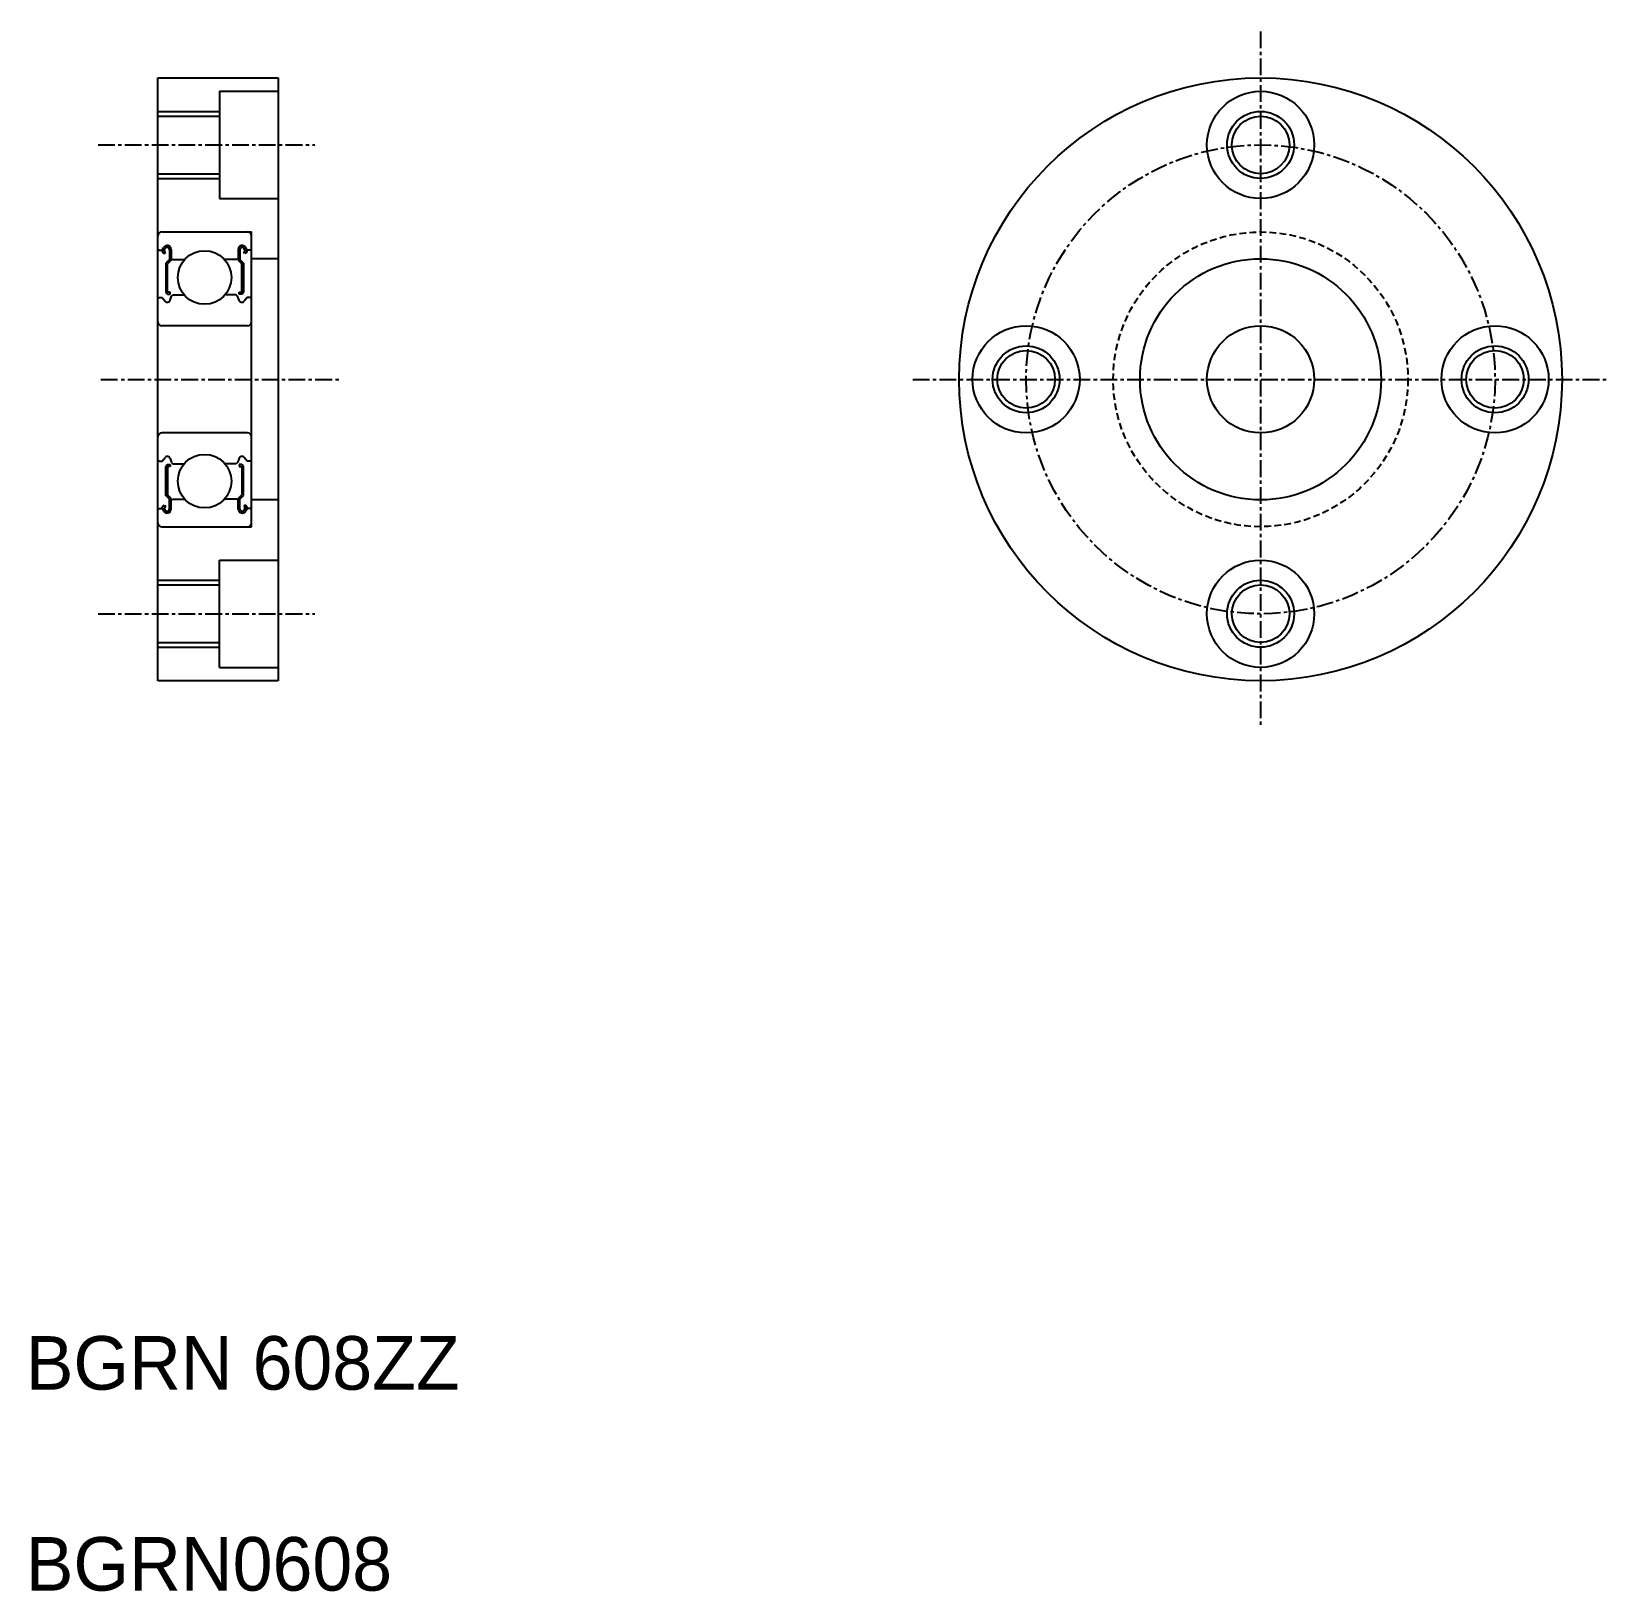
# Model space of a CAD drawing. Extents: x 194 to 312, y 80 to 197.
import ezdxf

# ---------------------------------------------------------------- set-up
doc = ezdxf.new("R2010")
doc.units = 0
doc.linetypes.add('CENTER', pattern=[2, 1.25, -0.25, 0.25, -0.25])
doc.linetypes.add('DASHED', pattern=[0.75, 0.5, -0.25])
doc.layers.get('0').update_dxf_attribs({"linetype": 'CONTINUOUS'})
doc.layers.add('CENTER', color=1, linetype='CENTER')

msp = doc.modelspace()

# ---------------------------------------------------------------- linework, layer by layer
at = {"color": 7, "linetype": 'CONTINUOUS'}
for p, q in [((203.58, 148.16), (203.58, 193.16)), ((203.58, 193.16), (212.58, 193.16)), ((205.83, 193.16), (205.83, 193.16)), ((208.08, 193.16), (208.08, 193.16)), ((212.58, 193.16), (212.58, 148.16)), ((208.18, 192.16), (208.18, 184.16)), ((208.18, 192.16), (212.58, 192.16)), ((203.58, 190.31), (208.18, 190.31)), ((203.58, 186.01), (208.18, 186.01)), ((208.18, 184.16), (212.58, 184.16)), ((203.88, 181.66), (210.58, 181.66)), ((210.58, 159.66), (210.58, 181.66)), ((203.58, 180.41), (203.68, 180.31)), ((203.68, 180.31), (203.92, 180.31)), ((203.92, 180.31), (204.02, 180.49)), ((203.96, 180.13), (204.08, 180.06)), ((204.03, 180.24), (204.14, 180.43)), ((204.15, 180.18), (204.03, 180.24)), ((204.08, 180.06), (204.15, 180.18)), ((204.45, 180.35), (204.45, 179.61)), ((204.58, 180.35), (204.58, 179.56)), ((209.58, 180.35), (209.58, 179.56)), ((209.72, 180.35), (209.72, 179.61)), ((210.13, 180.24), (210.02, 180.43)), ((210.02, 180.18), (210.13, 180.24)), ((210.08, 180.06), (210.02, 180.18)), ((210.2, 180.13), (210.08, 180.06)), ((210.25, 180.31), (210.14, 180.49)), ((210.48, 180.31), (210.25, 180.31)), ((210.58, 180.41), (210.48, 180.31)), ((204.45, 179.61), (204.18, 179.34)), ((204.18, 179.34), (204.18, 177.16)), ((204.58, 179.56), (204.32, 179.29)), ((204.32, 177.16), (204.32, 179.29)), ((204.58, 179.71), (204.68, 179.61)), ((204.68, 179.61), (205.61, 179.61)), ((209.48, 179.61), (208.56, 179.61)), ((209.58, 179.71), (209.48, 179.61)), ((209.58, 179.56), (209.85, 179.29)), ((209.72, 179.61), (209.98, 179.34)), ((209.85, 177.16), (209.85, 179.29)), ((209.98, 179.34), (209.98, 177.16)), ((212.58, 179.66), (210.58, 179.66)), ((203.58, 176.66), (203.68, 176.76)), ((203.68, 176.76), (203.92, 176.76)), ((203.92, 176.76), (204.13, 176.5)), ((204.52, 177.16), (204.32, 177.16)), ((204.32, 177.03), (204.52, 177.03)), ((204.52, 177.03), (204.52, 177.16)), ((204.52, 176.58), (204.62, 176.87)), ((204.62, 176.87), (204.72, 176.96)), ((204.72, 176.96), (205.56, 176.96)), ((209.44, 176.96), (208.6, 176.96)), ((209.54, 176.87), (209.44, 176.96)), ((209.65, 176.58), (209.54, 176.87)), ((209.65, 177.03), (209.65, 177.16)), ((209.65, 177.16), (209.85, 177.16)), ((209.85, 177.03), (209.65, 177.03)), ((210.25, 176.76), (210.03, 176.5)), ((210.48, 176.76), (210.25, 176.76)), ((210.58, 176.66), (210.48, 176.76)), ((210.28, 174.66), (203.88, 174.66)), ((210.28, 166.66), (203.88, 166.66)), ((203.92, 164.56), (204.13, 164.82)), ((210.25, 164.56), (210.03, 164.82)), ((203.58, 164.66), (203.68, 164.56)), ((203.68, 164.56), (203.92, 164.56)), ((204.18, 161.98), (204.18, 164.16)), ((204.32, 164.3), (204.52, 164.3)), ((204.32, 164.16), (204.32, 162.03)), ((204.52, 164.16), (204.32, 164.16)), ((204.52, 164.74), (204.62, 164.45)), ((204.52, 164.3), (204.52, 164.16)), ((204.62, 164.45), (204.72, 164.36)), ((204.72, 164.36), (205.56, 164.36)), ((209.44, 164.36), (208.6, 164.36)), ((209.54, 164.45), (209.44, 164.36)), ((209.65, 164.74), (209.54, 164.45)), ((209.65, 164.3), (209.65, 164.16)), ((209.85, 164.3), (209.65, 164.3)), ((209.65, 164.16), (209.85, 164.16)), ((209.85, 164.16), (209.85, 162.03)), ((209.98, 161.98), (209.98, 164.16)), ((210.48, 164.56), (210.25, 164.56)), ((210.58, 164.66), (210.48, 164.56)), ((203.96, 161.19), (204.08, 161.26)), ((204.08, 161.26), (204.15, 161.14)), ((204.45, 161.71), (204.18, 161.98)), ((204.58, 161.77), (204.32, 162.03)), ((204.45, 160.98), (204.45, 161.71)), ((204.58, 160.98), (204.58, 161.77)), ((204.58, 161.61), (204.68, 161.71)), ((204.68, 161.71), (205.61, 161.71)), ((209.48, 161.71), (208.56, 161.71)), ((209.58, 161.61), (209.48, 161.71)), ((209.58, 161.77), (209.85, 162.03)), ((209.58, 160.98), (209.58, 161.77)), ((209.72, 161.71), (209.98, 161.98)), ((209.72, 160.98), (209.72, 161.71)), ((210.08, 161.26), (210.02, 161.14)), ((210.2, 161.19), (210.08, 161.26)), ((212.58, 161.66), (210.58, 161.66)), ((203.58, 160.91), (203.68, 161.01)), ((203.68, 161.01), (203.92, 161.01)), ((203.92, 161.01), (204.02, 160.83)), ((204.15, 161.14), (204.03, 161.08)), ((204.03, 161.08), (204.14, 160.89)), ((210.02, 161.14), (210.13, 161.08)), ((210.13, 161.08), (210.02, 160.89)), ((210.25, 161.01), (210.14, 160.83)), ((210.48, 161.01), (210.25, 161.01)), ((210.58, 160.91), (210.48, 161.01)), ((203.88, 159.66), (210.58, 159.66)), ((208.18, 149.16), (208.18, 157.16)), ((208.18, 157.16), (212.58, 157.16)), ((203.58, 155.31), (208.18, 155.31)), ((203.58, 151.01), (208.18, 151.01)), ((208.18, 149.16), (212.58, 149.16)), ((212.58, 148.16), (203.58, 148.16))]:
    msp.add_line(p, q, dxfattribs=at)
at = {"color": 3, "linetype": 'CONTINUOUS'}
for p, q in [((203.58, 190.66), (208.18, 190.66)), ((203.58, 185.66), (208.18, 185.66)), ((203.58, 155.66), (208.18, 155.66)), ((203.58, 150.66), (208.18, 150.66))]:
    msp.add_line(p, q, dxfattribs=at)
at = {"color": 7, "linetype": 'CONTINUOUS'}
for centre, radius in [((285.9, 170.66), 22.5), ((285.9, 188.16), 4), ((285.9, 188.16), 2.15), ((207.08, 178.26), 2), ((285.9, 170.66), 9), ((268.4, 170.66), 4), ((285.9, 170.66), 4), ((303.4, 170.66), 4), ((268.4, 170.66), 2.15), ((303.4, 170.66), 2.15), ((207.08, 163.06), 2), ((285.9, 153.16), 4), ((285.9, 153.16), 2.15)]:
    msp.add_circle(centre, radius, dxfattribs=at)
at = {"color": 3, "linetype": 'CONTINUOUS'}
for centre in [(285.9, 188.16), (268.4, 170.66), (303.4, 170.66), (285.9, 153.16)]:
    msp.add_circle(centre, 2.5, dxfattribs=at)
at = {"color": 3, "linetype": 'DASHED'}
msp.add_circle((285.9, 170.66), 11, dxfattribs=at)
at = {"color": 7, "linetype": 'CONTINUOUS'}
for centre, radius, start, end in [((203.88, 181.36), 0.3, 90, 180), ((210.28, 181.36), 0.3, 0, 90), ((204.03, 180.24), 0.133, 149.9969, 240.0013), ((204.28, 180.35), 0.299, 0, 150.0002), ((204.28, 180.35), 0.166, 0, 150.0044), ((209.88, 180.35), 0.299, 29.9998, 180), ((209.88, 180.35), 0.166, 29.9956, 180), ((210.13, 180.24), 0.133, 299.9987, 30.0031), ((204.3, 176.64), 0.224, 220.001, 343.1517), ((204.32, 177.16), 0.133, 180.0001, 270), ((209.86, 176.64), 0.224, 196.8483, 319.999), ((209.85, 177.16), 0.133, 270, 359.9999), ((203.88, 174.96), 0.3, 180, 270), ((210.28, 174.96), 0.3, 270, 0), ((203.88, 166.36), 0.3, 90, 180), ((210.28, 166.36), 0.3, 0, 90), ((204.3, 164.68), 0.224, 16.8483, 139.999), ((209.86, 164.68), 0.224, 40.001, 163.1517), ((204.32, 164.16), 0.133, 90, 179.9999), ((209.85, 164.16), 0.133, 0.0001, 90), ((204.03, 161.08), 0.133, 119.9987, 210.0031), ((204.28, 160.98), 0.299, 209.9998, 0), ((204.28, 160.98), 0.166, 209.9956, 0), ((209.88, 160.98), 0.299, 180, 330.0002), ((209.88, 160.98), 0.166, 180, 330.0044), ((210.13, 161.08), 0.133, 329.9969, 60.0013), ((203.88, 159.96), 0.3, 180, 270), ((210.28, 159.96), 0.3, 270, 0)]:
    msp.add_arc(centre, radius, start, end, dxfattribs=at)
at = {"layer": 'CENTER', "color": 1, "linetype": 'CENTER'}
for p, q in [((285.9, 196.62), (285.9, 144.7)), ((199.13, 188.16), (215.3, 188.16)), ((199.34, 170.66), (217.15, 170.66)), ((259.94, 170.66), (311.87, 170.66)), ((199.13, 153.16), (215.3, 153.16))]:
    msp.add_line(p, q, dxfattribs=at)
msp.add_circle((285.9, 170.66), 17.5, dxfattribs=at)

# ---------------------------------------------------------------- texts
at = {"color": 7, "linetype": 'CONTINUOUS'}
for s, p in [('BGRN 608ZZ', (193.72, 95.24)), ('BGRN0608', (193.72, 80.24))]:
    msp.add_text(s, height=4, dxfattribs=at).set_placement(p)

doc.saveas('drawing.dxf')
